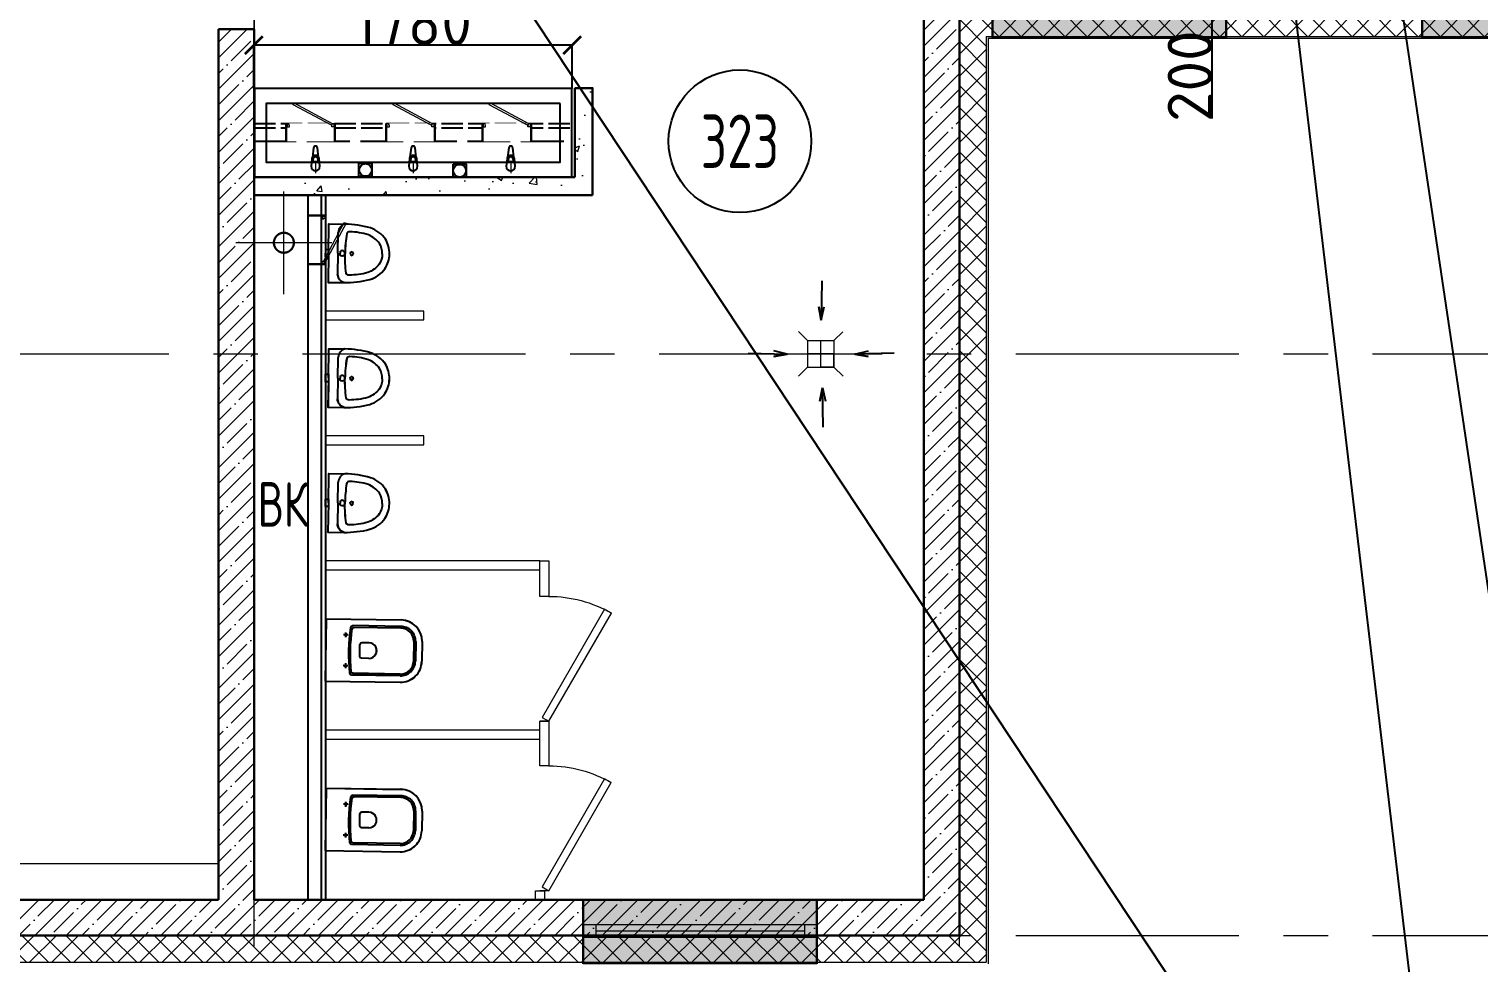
# Model space of a CAD drawing. Header units: millimetres. Extents: x -8417289 to 9420486, y 0 to 166066.
# Drawn here: x 73975 to 82105, y 61301 to 66537 of the extents above; entities that cross this region are included whole.
import ezdxf
from ezdxf import colors
from ezdxf.entities.mleader import LeaderData, LeaderLine
from ezdxf.enums import TextEntityAlignment as Align
from ezdxf.math import Vec2, Vec3

# ---------------------------------------------------------------- set-up
doc = ezdxf.new("R2010")
doc.units = ezdxf.units.MM
doc.header["$MEASUREMENT"] = 0
doc.set_wipeout_variables(frame=1)
doc.header["$PDMODE"] = 3
doc.header["$PDSIZE"] = -4
for name, pattern in [('ACAD_ISO02W100', [15, 12, -3]), ('ADSK_Штриховая_ш2 п1', [3, 2, -1]), ('CENTER', [2, 1.25, -0.25, 0.25, -0.25])]:
    doc.linetypes.add(name, pattern=pattern)
doc.layers.get('0').update_dxf_attribs({"color": 250, "lineweight": 9})
doc.layers.get('Defpoints').update_dxf_attribs({"color": 6})
for name, color, linetype, lineweight in [('АР_ГКЛ', 250, 'Continuous', 5), ('АР_Двери', 175, 'Continuous', 18), ('АР_Маркер экспликации', 239, 'Continuous', 13), ('АР_Навесной фасад', 147, 'Continuous', 5), ('АР_Номер помещения', 1, 'Continuous', 25), ('АР_Окна БЛОК', 250, 'Continuous', 13), ('АР_Оси', 195, 'Continuous', 9), ('АР_Перегородки газоблок', 165, 'Continuous', 30), ('АР_Перегородки газоблок_Штрих', 165, 'Continuous', 5), ('АР_Перегородки сантехнические', 216, 'Continuous', 9), ('АР_Подоконники', 163, 'Continuous', 9), ('АР_Сущ Несущая стена', 216, 'Continuous', 30), ('АР_тонкая линия', 250, 'Continuous', 0), ('АР_Утеплитель', 250, 'Continuous', 9), ('АР_Штриховка монолит', 250, 'Continuous', 9), ('Подвал', 250, 'Continuous', 30)]:
    doc.layers.add(name, color=color, linetype=linetype, lineweight=lineweight)
for name, color, linetype in [('АР_Отверстия', 251, 'Continuous'), ('ТХ_ВК_оборуд.ТХ', 250, 'Continuous'), ('ТХ_ВК_трапы', 5, 'Continuous'), ('ТХ_дозаторы', 7, 'Continuous'), ('ТХ_привязки ЭО', 96, 'Continuous'), ('ТХ_привязки_СС', 3, 'Continuous'), ('ТХ_примечание', 40, 'Continuous'), ('ТХ_размеры', 240, 'Continuous'), ('ТХ_сантехника', 253, 'Continuous')]:
    doc.layers.add(name, color=color, linetype=linetype)
doc.styles.add('ICOCPEUR', font='isocpeur.TTF')
doc.styles.add('ISOCPEUR', font='isocpeur.TTF')
doc.dimstyles.new('Копия SPDS', dxfattribs={"dimtxt": 250, "dimasz": 100, "dimexe": 0.5, "dimexo": 0.625, "dimtad": 1, "dimdec": 0, "dimrnd": 10, "dimtxsty": 'ISOCPEUR', "dimblk": 'ARCHTICK', "dimcen": 2.5, "dimdle": 0.5, "dimclrd": 256, "dimclre": 256, "dimclrt": 256, "dimadec": 0, "dimazin": 2, "dimtfac": 0.75, "dimtdec": 0, "dimtmove": 1, "dimatfit": 3, "dimfxl": 1, "dimtolj": 1, "dimarcsym": 1})

# ---------------------------------------------------------------- blocks, each defined once
blk = doc.blocks.new('*U15')
for p, q in [((0, 0), (0, -50)), ((700, 0), (700, -50))]:
    blk.add_line(p, q)
blk.add_lwpolyline([(0, 0), (606.2, 350), (628.1, 312.1), (21.9, -37.9)], close=True)
blk.add_arc((0, 0), 700, 0, 30)
blk = doc.blocks.new('*U16')
for p, q in [((0, 0), (0, -50)), ((700, 0), (700, -50))]:
    blk.add_line(p, q)
blk.add_lwpolyline([(0, 0), (606.2, 350), (628.1, 312.1), (21.9, -37.9)], close=True)
blk.add_arc((0, 0), 700, 0, 30)
blk = doc.blocks.new('*U360')
at = {"true_color": 0xffffff}
h = blk.add_hatch(color=7, dxfattribs=at)
h.dxf.hatch_style = 1
h.paths.add_polyline_path([(-1310, -140), (0, -140), (0, 220), (-1310, 220)])
at = {"lineweight": 30}
for p, q in [((-1310, -140), (-1310, 220)), ((0, -140), (0, 220))]:
    blk.add_line(p, q, dxfattribs=at)
for p, q in [((0, 220), (-1310, 220)), ((-1310, 70), (0, 70)), ((-1310, 0), (0, 0)), ((-1240, 0), (-1240, 70)), ((-1240, 35), (-70, 35)), ((-70, 0), (-70, 70)), ((-1310, -140), (0, -140)), ((-1310, -140), (-1310, -140)), ((-1310, -140), (-1310, -140)), ((0, -140), (0, -140)), ((0, -140), (0, -140))]:
    blk.add_line(p, q)
blk = doc.blocks.new('*U198')
at = {"layer": 'АР_Номер помещения', "color": 7}
blk.add_circle((-15290.2, 4554.5), 400, dxfattribs=at)
at = {"color": 7, "style": 'ISOCPEUR', "width": 0.7, "flags": 1}
blk.add_attdef('КАТЕГОРИЯ', (-499.2, -2092.2), '', height=250, dxfattribs=at)
at = {"layer": 'АР_Номер помещения', "color": 7, "style": 'ISOCPEUR', "width": 0.7}
blk.add_attdef('НОМЕР_ПОМЕЩЕНИЯ', text='', height=300, dxfattribs=at).set_placement((-15290.2, 4554.5), align=Align.MIDDLE_CENTER)
blk = doc.blocks.new('Из_буфера31843')
for p, q in [((365.8, 166.1), (359.2, 113.1)), ((394.6, 113.1), (388, 166.1)), ((915.8, 166.1), (909.2, 113.1)), ((944.6, 113.1), (938, 166.1)), ((1465.7, 166.1), (1459.1, 113.1)), ((1494.5, 113.1), (1487.9, 166.1)), ((355.9, 103.6), (351.9, 61.7)), ((363.3, 86.6), (363.3, 101.5)), ((390.5, 86.6), (363.3, 86.6)), ((390.5, 101.5), (390.5, 86.6)), ((401.9, 61.7), (397.9, 103.6)), ((905.9, 103.6), (901.9, 61.7)), ((913.3, 86.6), (913.3, 101.5)), ((940.5, 86.6), (913.3, 86.6)), ((940.5, 101.5), (940.5, 86.6)), ((951.9, 61.7), (947.9, 103.6)), ((1455.8, 103.6), (1451.8, 61.7)), ((1463.2, 86.6), (1463.2, 101.5)), ((1490.4, 86.6), (1463.2, 86.6)), ((1490.4, 101.5), (1490.4, 86.6)), ((1501.8, 61.7), (1497.8, 103.6))]:
    blk.add_line(p, q)
at = {"lineweight": 13, "ltscale": 500}
for p, q in [((376.9, 85), (376.9, 22.5)), ((926.9, 85), (926.9, 22.5)), ((1476.9, 85), (1476.9, 22.5))]:
    blk.add_line(p, q, dxfattribs=at)
for points in [[(1819.9, 500), (33.9, 500), (33.9, 0), (1819.9, 0)], [(1754.9, 415), (98.9, 415), (98.9, 85), (1754.9, 85)]]:
    blk.add_lwpolyline(points, close=True)
for centre, major_axis, start_param, end_param in [((376.9, 164.7), (-7.91, 7.91), 4.051589, 6.943986), ((926.9, 164.7), (-7.91, 7.91), 4.051589, 6.943986), ((1476.8, 164.7), (-7.91, 7.91), 4.051589, 6.943986), ((376.9, 101.7), (-14.9, -14.9), -1.35736, -0.875625), ((376.9, 101.7), (-14.9, 14.9), 4.498953, 6.496621), ((376.9, 101.5), (-9.62, 9.62), 3.926991, 7.068583), ((376.9, 101.7), (-14.9, 14.9), 4.017217, 4.498953), ((926.9, 101.7), (-14.9, -14.9), -1.35736, -0.875625), ((926.9, 101.7), (-14.9, 14.9), 4.498953, 6.496621), ((926.9, 101.5), (-9.62, 9.62), 3.926991, 7.068583), ((926.9, 101.7), (-14.9, 14.9), 4.017217, 4.498953), ((1476.8, 101.7), (-14.9, -14.9), -1.35736, -0.875625), ((1476.8, 101.7), (-14.9, 14.9), 4.498953, 6.496621), ((1476.8, 101.5), (-9.62, 9.62), 3.926991, 7.068583), ((1476.8, 101.7), (-14.9, 14.9), 4.017217, 4.498953), ((376.9, 61.7), (-17.7, -17.7), -0.785398, 2.356194), ((926.9, 61.7), (-17.7, -17.7), -0.785398, 2.356194), ((1476.8, 61.7), (-17.7, -17.7), -0.785398, 2.356194)]:
    blk.add_ellipse(centre, major_axis=major_axis, ratio=1, start_param=start_param, end_param=end_param)
blk = doc.blocks.new('Писуар')
for points in [[(0, 52.9), (116.5, 52.9, 0.328868), (164.1, 90, 0.066999), (144.5, 233.5, 0.172209), (82.4, 318.1, 0.143285), (0, 342, 0.143285), (-82.4, 318.1, 0.172209), (-144.5, 233.5, 0.066999), (-164.1, 90)], [(-58.2, 285.9, 0.137396), (-105.9, 222.3)], [(58.2, 285.9, -0.137396), (105.9, 222.3)], [(-164.1, 90, 0.328868), (-116.5, 52.9, 8)], [(0, 92.6, 0.419996), (-15.9, 76.8, 0.151492), (-10.6, 66.2), (0, 66.2)], [(0, 92.6, -0.419996), (15.9, 76.8, -0.151492), (10.6, 66.2), (0, 66.2)]]:
    blk.add_lwpolyline(points, format="xyb")
for points in [[(0, 0), (-164.1, 0), (-164.1, 90)], [(0, 0), (164.1, 0), (164.1, 90)], [(0, 52.9), (-116.5, 52.9)]]:
    blk.add_lwpolyline(points)
blk.add_lwpolyline([(-21.2, 0), (21.2, 0), (21.2, -15.9), (-21.2, -15.9)], close=True)
for centre, radius, start, end in [((0, 187.1), 114.7, 90, 120.51024), ((282.3, 110.1), 404.1, 163.87115, 178.96926), ((2.6, 912.1), 819.4, 262.01576, 269.81492)]:
    blk.add_arc(centre, radius, start, end)
at = {"extrusion": (0, 0, -1)}
for centre, radius, start, end in [((0, 187.1), 114.7, 90, 120.51024), ((282.3, 110.1), 404.1, 163.87115, 178.96926), ((2.6, 912.1), 819.4, 262.01576, 269.81492)]:
    blk.add_arc(centre, radius, start, end, dxfattribs=at)
for points, start_tangent, end_tangent in [([(-121.7, 117.4), (-111.2, 100.6)], (0.014037, -0.999901), (0.974129, -0.225992)), ([(121.7, 117.4), (111.2, 100.6)], (-0.014037, -0.999901), (-0.974129, -0.225992))]:
    blk.add_spline(points, degree=3, dxfattribs=dict(start_tangent=start_tangent, end_tangent=end_tangent))
for points in [[(-10.6, 132.4), (-10.6, 137.6), (-5.3, 137.6), (0, 137.6)], [(0, 121.8), (-5.3, 121.8), (-10.6, 127.1), (-10.6, 132.4)], [(10.6, 132.4), (10.6, 137.6), (5.3, 137.6), (0, 137.6)], [(0, 121.8), (5.3, 121.8), (10.6, 127.1), (10.6, 132.4)], [(164.1, 90), (158.8, 68.8), (137.6, 52.9), (116.5, 52.9)]]:
    blk.add_open_spline(points, degree=3)
blk = doc.blocks.new('унитаз поликлиники')
for p, q in [((0, 175), (0, -175)), ((0, 175), (420, 175)), ((125.6, 86.7), (99.5, 86.7)), ((112.4, 73.1), (112.4, 100.2)), ((420, 138.7), (149.6, 138.7)), ((420, 129), (156.8, 128.7)), ((191.9, -33.7), (191.9, 33.7)), ((242.4, 43.7), (201.9, 43.7)), ((494, 57.1), (494, -57.1)), ((504, 55), (504, -55)), ((540, 55), (540, -55)), ((112.3, -73), (112.3, -100.1)), ((242.4, -43.7), (201.9, -43.7)), ((125.5, -86.5), (99.4, -86.5)), ((420, -139), (147.9, -138.7)), ((420, -129), (155.2, -128.7)), ((0, -175), (420, -175))]:
    blk.add_line(p, q)
for centre, radius, start, end in [((420, 55), 120, 0, 90), ((420.5, 55.2), 83.5, 359.86187, 90.33349), ((420, 55), 74, 0, 90), ((242.4, 0), 43.7, 270, 90), ((420, -55), 120, 270, 0), ((420, -55), 84, 270, 0), ((420, -55), 74, 270, 358.40182)]:
    blk.add_arc(centre, radius, start, end)
at = {"extrusion": (0, 0, -1)}
for centre, major_axis, ratio, start_param, end_param in [((112.4, 86.8), (3.55, 3.55), 1, 5.504025, 11.78721), ((1158.1, 0), (-731, -726.4), 0.993775, 0.659849, 0.910919), ((984.1, 0), (-23.4, -941.4), 0.89728, 1.422258, 1.677847), ((149.5, 127.3), (-5.6, -10.5), 0.821373, 1.269211, 2.570669), ((154.4, 119.8), (-5.61, -7.72), 0.798093, 1.232924, 2.686723), ((201.9, -33.5), (4.12, -9.49), 0.964797, 0.42926, 1.943413), ((147.9, -127.5), (5.4, -10.4), 0.836443, 0.56114, 1.877577), ((155.2, -117.5), (5.3, -10.4), 0.842984, 0.549902, 1.8819)]:
    blk.add_ellipse(centre, major_axis=major_axis, ratio=ratio, start_param=start_param, end_param=end_param, dxfattribs=at)
for centre, major_axis, ratio, start_param, end_param in [((201.9, 33.5), (4.12, 9.49), 0.964797, 0.42926, 1.943413), ((112.3, -86.6), (3.54, -3.55), 1, 5.504025, 11.78721)]:
    blk.add_ellipse(centre, major_axis=major_axis, ratio=ratio, start_param=start_param, end_param=end_param)
blk = doc.blocks.new('Трап ТХ')
at = {"layer": 'ТХ_ВК_трапы', "color": 5, "lineweight": 0}
for p, q in [((305243.2, -196674.3), (305292.9, -196724.5)), ((305292.9, -196724.5), (305292.9, -196874.5)), ((305292.9, -196724.5), (305442.2, -196724.5)), ((305367.6, -196874.5), (305367.6, -196724.5)), ((305491.2, -196675.5), (305442.2, -196724.5)), ((305442.2, -196724.5), (305442.2, -196874.5)), ((305442.2, -196799.5), (305292.9, -196799.5)), ((305442.2, -196874.5), (305442.2, -196799.5)), ((305243.2, -196924.3), (305292.9, -196874.5)), ((305292.9, -196874.5), (305442.2, -196874.5)), ((305442.2, -196874.5), (305367.6, -196874.5)), ((305493.2, -196925.5), (305442.2, -196874.5))]:
    blk.add_line(p, q, dxfattribs=at)
blk = doc.blocks.new('A$C985b353d')
at = {"layer": 'ТХ_ВК_трапы', "ltscale": 100}
for p, q in [((6.4, 408.7), (2.2, 189.2)), ((2.2, 189.2), (-11.2, 263.5)), ((-11.2, 263.5), (2.2, 189.2)), ((2.2, 189.2), (19.8, 264.3)), ((-407.4, 3.3), (-187.9, -0.9)), ((-187.9, -0.9), (-263, 16.7)), ((192.3, -0.9), (267.4, 16.7)), ((411.8, 3.3), (192.3, -0.9)), ((-187.9, -0.9), (-262.2, -14.3)), ((-262.2, -14.3), (-187.9, -0.9)), ((192.3, -0.9), (266.6, -14.3)), ((266.6, -14.3), (192.3, -0.9)), ((9.7, -190.8), (-3.8, -265.2)), ((-3.8, -265.2), (9.7, -190.8)), ((13.8, -410.3), (9.7, -190.8)), ((9.7, -190.8), (27.3, -265.9))]:
    blk.add_line(p, q, dxfattribs=at)
blk = doc.blocks.new('A$C0e870455')
at = {"layer": 'АР_Оси', "linetype": 'CENTER', "ltscale": 1000}
for p, q in [((0, -288.1), (0, 288.1)), ((268.5, 0), (-268.5, 0))]:
    blk.add_line(p, q, dxfattribs=at)
at = {"layer": 'АР_Оси', "linetype": 'CENTER', "lineweight": 30, "ltscale": 1000}
blk.add_circle((0, 0), 56, dxfattribs=at)
blk = doc.blocks.new('*U1758')
at = {"color": 7}
blk.add_wipeout([(-565, 60), (445, 60), (445, -310), (-565, -310)], dxfattribs=at)
for p, q in [((-530, 60), (-565, 60)), ((-550, 60), (-550, -10)), ((-550, -10), (-550, 60)), ((-510, 60), (-530, 60)), ((-510, 20), (-510, 60)), ((-500, 20), (-510, 20)), ((-500, -10), (-500, 20)), ((380, -10), (380, 20)), ((380, 20), (390, 20)), ((390, 20), (390, 60)), ((390, 60), (410, 60)), ((410, 60), (445, 60)), ((430, 60), (430, -10)), ((430, -10), (430, 60)), ((-565, -10), (-530, -10)), ((-530, -10), (-500, -10)), ((410, -10), (380, -10)), ((445, -10), (410, -10))]:
    blk.add_line(p, q)
at = {"lineweight": 30}
for p, q in [((-565, 60), (-565, -310)), ((445, 60), (445, -310))]:
    blk.add_line(p, q, dxfattribs=at)
blk.add_lwpolyline([(389, 60), (370, 25), (-424, 448), (-406, 483)], close=True)
blk = doc.blocks.new('*U1737')
at = {"color": 7}
blk.add_wipeout([(-565, 60), (445, 60), (445, -310), (-565, -310)], dxfattribs=at)
for p, q in [((-530, 60), (-565, 60)), ((-550, 60), (-550, -10)), ((-550, -10), (-550, 60)), ((-510, 60), (-530, 60)), ((-510, 20), (-510, 60)), ((-500, 20), (-510, 20)), ((-500, -10), (-500, 20)), ((380, -10), (380, 20)), ((380, 20), (390, 20)), ((390, 20), (390, 60)), ((390, 60), (410, 60)), ((410, 60), (445, 60)), ((430, 60), (430, -10)), ((430, -10), (430, 60)), ((-565, -10), (-530, -10)), ((-530, -10), (-500, -10)), ((410, -10), (380, -10)), ((445, -10), (410, -10))]:
    blk.add_line(p, q)
at = {"lineweight": 30}
for p, q in [((-565, 60), (-565, -310)), ((445, 60), (445, -310))]:
    blk.add_line(p, q, dxfattribs=at)
blk.add_lwpolyline([(389, 60), (370, 25), (-424, 448), (-406, 483)], close=True)
blk = doc.blocks.new('*U1736')
at = {"color": 7}
blk.add_wipeout([(-565, 60), (445, 60), (445, -310), (-565, -310)], dxfattribs=at)
for p, q in [((-530, 60), (-565, 60)), ((-550, 60), (-550, -10)), ((-550, -10), (-550, 60)), ((-510, 60), (-530, 60)), ((-510, 20), (-510, 60)), ((-500, 20), (-510, 20)), ((-500, -10), (-500, 20)), ((380, -10), (380, 20)), ((380, 20), (390, 20)), ((390, 20), (390, 60)), ((390, 60), (410, 60)), ((410, 60), (445, 60)), ((430, 60), (430, -10)), ((430, -10), (430, 60)), ((-565, -10), (-530, -10)), ((-530, -10), (-500, -10)), ((410, -10), (380, -10)), ((445, -10), (410, -10))]:
    blk.add_line(p, q)
at = {"lineweight": 30}
for p, q in [((-565, 60), (-565, -310)), ((445, 60), (445, -310))]:
    blk.add_line(p, q, dxfattribs=at)
blk.add_lwpolyline([(389, 60), (370, 25), (-424, 448), (-406, 483)], close=True)
blk = doc.blocks.new('*U1738')
at = {"color": 7}
blk.add_wipeout([(-565, 60), (445, 60), (445, -310), (-565, -310)], dxfattribs=at)
for p, q in [((-530, 60), (-565, 60)), ((-550, 60), (-550, -10)), ((-550, -10), (-550, 60)), ((-510, 60), (-530, 60)), ((-510, 20), (-510, 60)), ((-500, 20), (-510, 20)), ((-500, -10), (-500, 20)), ((380, -10), (380, 20)), ((380, 20), (390, 20)), ((390, 20), (390, 60)), ((390, 60), (410, 60)), ((410, 60), (445, 60)), ((430, 60), (430, -10)), ((430, -10), (430, 60)), ((-565, -10), (-530, -10)), ((-530, -10), (-500, -10)), ((410, -10), (380, -10)), ((445, -10), (410, -10))]:
    blk.add_line(p, q)
at = {"lineweight": 30}
for p, q in [((-565, 60), (-565, -310)), ((445, 60), (445, -310))]:
    blk.add_line(p, q, dxfattribs=at)
blk.add_lwpolyline([(389, 60), (370, 25), (-424, 448), (-406, 483)], close=True)
blk = doc.blocks.new('_ArchTick')
at = {"color": 0, "linetype": 'ByBlock', "const_width": 0.15}
blk.add_lwpolyline([(-0.5, -0.5), (0.5, 0.5)], dxfattribs=at)
blk = doc.blocks.new('*D2616')
at = {"layer": 'Defpoints', "color": 0, "lineweight": 13, "transparency": 16777216}
for p in [(80392.8, 67245.7), (80192.8, 67045.7), (80610, 67045.7)]:
    blk.add_point(p, dxfattribs=at)
at = {"layer": 'ТХ_размеры', "lineweight": -2, "transparency": 16777216}
for p, q in [((80393.4, 67245.7), (80610.5, 67245.7)), ((80610, 67246.2), (80610, 67045.2)), ((80193.4, 67045.7), (80610.5, 67045.7)), ((80610, 66034.3), (80610, 67045.7))]:
    blk.add_line(p, q, dxfattribs=at)
at = {"layer": 'ТХ_размеры', "lineweight": -2, "transparency": 16777216, "xscale": 100, "yscale": 100, "zscale": 100}
for p, rotation in [((80610, 67245.7), 90), ((80610, 67045.7), 270)]:
    blk.add_blockref('_ArchTick', p, dxfattribs=dict(at, rotation=rotation))
at = {"layer": 'ТХ_размеры', "transparency": 16777216, "insert": (80484.4, 66272.5), "char_height": 250, "attachment_point": 5, "rotation": 90, "style": 'ISOCPEUR'}
blk.add_mtext('\\A1;200', dxfattribs=at)
blk = doc.blocks.new('*D2478')
at = {"layer": 'Defpoints', "color": 0, "lineweight": 13, "transparency": 16777216}
for p in [(75235.5, 66446), (75235.5, 66203.4), (77020.3, 66203.4)]:
    blk.add_point(p, dxfattribs=at)
at = {"layer": 'ТХ_размеры', "lineweight": -2, "transparency": 16777216}
for p, q in [((77020.8, 66446), (75235, 66446)), ((75235.5, 66204), (75235.5, 66446.5)), ((77020.3, 66204), (77020.3, 66446.5))]:
    blk.add_line(p, q, dxfattribs=at)
at = {"layer": 'ТХ_размеры', "lineweight": -2, "transparency": 16777216, "xscale": 100, "yscale": 100, "zscale": 100, "rotation": 180}
blk.add_blockref('_ArchTick', (75235.5, 66446), dxfattribs=at)
at = {"layer": 'ТХ_размеры', "lineweight": -2, "transparency": 16777216, "xscale": 100, "yscale": 100, "zscale": 100}
blk.add_blockref('_ArchTick', (77020.3, 66446), dxfattribs=at)
at = {"layer": 'ТХ_размеры', "transparency": 16777216, "insert": (76127.9, 66571.6), "char_height": 250, "attachment_point": 5, "style": 'ISOCPEUR'}
blk.add_mtext('\\A1;1780', dxfattribs=at)
blk = doc.blocks.new('A$C500e89c7')
at = {"ltscale": 100}
blk.add_circle((-36.5, 37.3), 35.3, dxfattribs=at)
at = {"layer": 'ТХ_дозаторы', "ltscale": 100}
blk.add_lwpolyline([(-73, 74.7), (0, 74.7), (0, 0), (-73, 0)], close=True, dxfattribs=at)
blk = doc.blocks.new('_None')

msp = doc.modelspace()

# ---------------------------------------------------------------- hatches: boundary and pattern name
at = {"layer": 'АР_Перегородки газоблок_Штрих', "ltscale": 100}
h = msp.add_hatch(dxfattribs=at)
h.set_pattern_fill('AR-CONC', color=256, scale=2)
h.set_pattern_definition([(50, (-404905.8, -104743.62), (364.36934, -31.87817), [38.1, -419.1]), (355, (-404905.8, -104743.62), (-70.48684, 382.1137), [30.48, -335.28117]), (100.451445, (-404875.43, -104746.28), (293.8825, 350.2355), [32.38002, -356.1805]), (46.1842, (-404905.8, -104642.02), (542.1581, -84.08466), [57.15, -628.65]), (96.63556, (-404860.6, -104649.03), (474.80827, 494.85225), [48.57005, -534.2712]), (351.18415, (-404905.8, -104642), (474.80827, 494.85225), [45.71993, -502.91946]), (21, (-404855, -104667.42), (303.22878, -204.5304), [38.1, -419.1]), (326, (-404855, -104667.42), (123.60406, 368.37593), [30.48, -335.28]), (71.451445, (-404829.72, -104684.47), (426.83284, 163.84554), [32.38002, -356.17988]), (37.5, (-404905.79, -104743.62), (6.177207, 169.110078), [0, -331.216, 0, -340.36, 0, -336.55]), (7.5, (-404905.8, -104743.62), (133.639325, 200.36115), [0, -194.056, 0, -323.596, 0, -128.27]), (327.5, (-405019.08, -104743.62), (271.18119, -11.457488), [0, -127, 0, -396.24, 0, -525.78]), (317.5, (-405069.88, -104743.62), (296.25836, 50.85298), [0, -165.1, 0, -263.144, 0, -373.38])])
h.paths.add_polyline_path([(77135.3, 66205.7), (77035.3, 66205.7), (77035.3, 65705.7), (75297, 65705.7), (75297, 65605.7), (75538.2, 65605.7), (75538.1, 65605.7), (75638.1, 65605.7), (75638.2, 65605.7), (77135.3, 65605.7)])
at = {"layer": 'АР_Штриховка монолит', "ltscale": 100}
h = msp.add_hatch(dxfattribs=at)
h.set_pattern_fill('ANSI35', color=256, scale=500)
h.paths.add_polyline_path([(79192.5, 66645.7), (79192.5, 66845.7), (79192.5, 70995.7), (79192.5, 71195.7), (79192.5, 71983.2), (78992.5, 71983.2), (78992.5, 61655.7), (78992.5, 61455.7), (79192.5, 61455.7)])

# ---------------------------------------------------------------- linework, layer by layer
at = {"layer": 'АР_ГКЛ', "color": 0, "linetype": 'ACAD_ISO02W100', "lineweight": 25, "ltscale": 10}
for points in [[(75237.5, 66007.8), (77039.7, 66007.8)], [(75237.5, 65982.8), (77039.7, 65982.8)]]:
    msp.add_lwpolyline(points, dxfattribs=at)
at = {"layer": 'АР_ГКЛ', "color": 0, "linetype": 'ACAD_ISO02W100', "lineweight": 25, "ltscale": 20}
msp.add_lwpolyline([(75233, 65907.8), (77035.3, 65907.8)], dxfattribs=at)
at = {"layer": 'АР_Навесной фасад', "ltscale": 100}
for p, q in [((79342.5, 66495.7), (79342.5, 61305.7)), ((79342.5, 66495.7), (87609.8, 66495.7)), ((79352.5, 66485.7), (79352.5, 61295.7)), ((79352.5, 66485.7), (87599.8, 66485.7)), ((71222.5, 61305.7), (79342.5, 61305.7))]:
    msp.add_line(p, q, dxfattribs=at)
at = {"layer": 'АР_Оси', "linetype": 'CENTER', "ltscale": 1000}
for p, q in [((75237.5, 53394.4), (75237.5, 87701.9)), ((79192.5, 53394.4), (79192.5, 71998.2)), ((45508.7, 64715.7), (129105.9, 64715.7)), ((45508.7, 61455.7), (129105.9, 61455.7))]:
    msp.add_line(p, q, dxfattribs=at)
at = {"layer": 'АР_Перегородки газоблок', "ltscale": 100}
for points in [[(77135.3, 65605.7), (77135.3, 66205.7), (77035.3, 66205.7)], [(77035.3, 65705.7), (77035.3, 66205.7)], [(75237.5, 65705.7), (77035.3, 65705.7)], [(75538.2, 65605.7), (75237.5, 65605.7)], [(77135.3, 65605.7), (75538.2, 65605.7)]]:
    msp.add_lwpolyline(points, dxfattribs=at)
at = {"layer": 'АР_Перегородки сантехнические', "lineweight": 0}
for points in [[(75637.9, 64955.8), (75637.9, 64905.8), (76188.3, 64905.7), (76188.3, 64955.7)], [(75638, 64255.7), (75638, 64205.7), (76188.4, 64205.6), (76188.4, 64255.6)], [(75638.1, 63555.6), (75638.2, 63505.6), (76840.1, 63505.7), (76840.1, 63555.7)], [(76890.2, 63356), (76840.2, 63356), (76840.2, 63555.7), (76890.2, 63555.7)], [(75638.2, 62605.6), (75638.2, 62555.6), (76840.2, 62555.7), (76840.2, 62605.7)], [(76890.1, 62405.7), (76840.1, 62405.7), (76840.2, 62656), (76890.2, 62656)], [(76865.2, 61655.7), (76815.2, 61655.7), (76815.1, 61705.7), (76865.1, 61705.7)]]:
    msp.add_lwpolyline(points, close=True, dxfattribs=at)
at = {"layer": 'АР_Подоконники', "ltscale": 100}
msp.add_line((75037.5, 61855.7), (71097.5, 61855.7), dxfattribs=at)
at = {"layer": 'АР_Сущ Несущая стена', "ltscale": 100}
for p, q in [((78992.5, 71998.2), (78992.5, 61655.7)), ((79192.5, 66645.7), (79192.5, 61455.7)), ((75037.5, 66536.8), (75037.5, 61655.7)), ((75037.5, 66536.8), (75237.5, 66536.8)), ((75237.5, 66536.8), (75237.5, 61655.7)), ((71097.5, 61655.7), (75037.5, 61655.7)), ((75237.5, 61655.7), (78992.5, 61655.7)), ((71072.5, 61455.7), (79192.5, 61455.7))]:
    msp.add_line(p, q, dxfattribs=at)
at = {"layer": 'АР_тонкая линия', "linetype": 'ADSK_Штриховая_ш2 п1', "ltscale": 50}
msp.add_line((75237.5, 67666.8), (75237.5, 66536.8), dxfattribs=at)

# ---------------------------------------------------------------- block references
at = {"layer": 'АР_Двери', "xscale": 0.2701273999331003, "yscale": 0.2701273999331003, "zscale": 0.2701273999331003, "rotation": 270.0022807060942}
msp.add_blockref('*U1758', (75622, 65337.8), dxfattribs=at)
at = {"layer": 'АР_Двери', "lineweight": 30, "xscale": -1, "rotation": 270}
for name, p in [('*U16', (76890.2, 62656)), ('*U15', (76890.1, 61705.7))]:
    msp.add_blockref(name, p, dxfattribs=at)
at = {"layer": 'АР_Маркер экспликации', "color": 7}
ref = msp.add_blockref('*U198', (93251.4, 61352.8), dxfattribs=at)
ref.add_attrib('НОМЕР_ПОМЕЩЕНИЯ', '323', dxfattribs={"layer": 'АР_Номер помещения', "color": 7, "height": 300, "style": 'ISOCPEUR', "width": 0.7}).set_placement((77961.2, 65907.4), align=Align.MIDDLE_CENTER)
at = {"layer": 'АР_Окна БЛОК', "xscale": -1, "rotation": 180}
for p in [(80687.5, 66705.7), (83097.5, 66705.7), (78392.5, 61515.7)]:
    msp.add_blockref('*U360', p, dxfattribs=at)
at = {"layer": 'АР_тонкая линия', "ltscale": 500}
msp.add_blockref('A$C985b353d', (78414, 64715.7), dxfattribs=at)
at = {"layer": 'ТХ_ВК_оборуд.ТХ'}
msp.add_blockref('Трап ТХ', (-226953.6, 261515.2), dxfattribs=at)
at = {"layer": 'ТХ_дозаторы', "ltscale": 100}
for p in [(75898.1, 65709.5), (76425.7, 65705.1)]:
    msp.add_blockref('A$C500e89c7', p, dxfattribs=at)
at = {"layer": 'ТХ_сантехника', "xscale": 0.9954344748001746, "yscale": 0.9954344748001746, "zscale": 0.9954344748001746}
msp.add_blockref('Из_буфера31843', (75206.2, 65705.7), dxfattribs=at)
at = {"layer": 'ТХ_сантехника', "ltscale": 100, "rotation": 269.1248415622985}
for p in [(75653.9, 64580.4), (75654.1, 64580.4), (75653.8, 63880.4), (75653.9, 63880.4), (75653.9, 63880.4)]:
    msp.add_blockref('Писуар', p, dxfattribs=at)
at = {"layer": 'ТХ_сантехника', "rotation": 359.1248415622985}
for p in [(75638.3, 63055.7), (75638.4, 63055.7), (75638.4, 63055.6), (75638.1, 62105.7), (75638.2, 62105.7), (75638.2, 62105.6)]:
    msp.add_blockref('унитаз поликлиники', p, dxfattribs=at)

# ---------------------------------------------------------------- texts
at = {"layer": 'АР_Отверстия', "ltscale": 100, "insert": (75397.5, 63871.5), "char_height": 250, "attachment_point": 5, "line_spacing_factor": 0.7, "style": 'ICOCPEUR'}
msp.add_mtext('\\A1;{\\W0.7;ВК}', dxfattribs=at)

# ---------------------------------------------------------------- dimensions: what is measured, and where the dimension line sits
at = {"layer": 'ТХ_размеры'}
dim = msp.add_linear_dim(base=(80610, 67045.7), p1=(80392.8, 67245.7), p2=(80192.8, 67045.7), angle=90, dimstyle='Копия SPDS', dxfattribs=at)
dim.commit()
dim.dimension.update_dxf_attribs({"geometry": '*D2616', "text_midpoint": (80595, 66272.5), "dimtype": 160})
dim = msp.add_linear_dim(base=(75235.5, 66446), p1=(77020.3, 66203.4), p2=(75235.5, 66203.4), dimstyle='Копия SPDS', dxfattribs=at)
dim.commit()
dim.dimension.update_dxf_attribs({"geometry": '*D2478', "text_midpoint": (76127.9, 66571.6)})

# ---------------------------------------------------------------- leaders
at = {"layer": 'ТХ_привязки ЭО'}
ml = msp.add_multileader_mtext('Standard', dxfattribs=at)
ml.set_content('\\A1;{\\fArial|b0|i0|c204|p34;Комментарии по подводимым коммуникациям - см. пом. 3\\fArial|b0|i0|c0|p34;18}', color=256, style='ISOCPEUR')
ml.set_leader_properties()
ml.set_arrow_properties(name='NONE')
ml.build(insert=Vec2(0, 0))
ml.multileader.update_dxf_attribs({"text_left_attachment_type": 6, "text_right_attachment_type": 6, "dogleg_length": 0.36})
ctx = ml.context
ctx.base_point, ctx.char_height, ctx.plane_origin = Vec3(82556.9, 60695.2), 200, Vec3(62727.5, 41285.8)
ctx.left_attachment, ctx.right_attachment = 6, 6
notes = []
notes.append((ctx, [(0, (1, 1, 0), (82556.5, 60695.2), (1, 0), 0.36, [(1, [(81489.4, 67878)], 0, [])])]))
ctx.mtext.insert, ctx.mtext.width, ctx.mtext.flow_direction = Vec3(82558.9, 60935.2), 7036.07, 5
at = {"layer": 'ТХ_привязки_СС'}
ml = msp.add_multileader_mtext('Standard', dxfattribs=at)
ml.set_content('\\A1;{\\fArial|b0|i0|c204|p34;Комментарии по подводимым коммуникациям - см. пом. 3\\fArial|b0|i0|c0|p34;18}', color=256, style='ISOCPEUR')
ml.set_leader_properties()
ml.set_arrow_properties(name='NONE')
ml.build(insert=Vec2(0, 0))
ml.multileader.update_dxf_attribs({"text_left_attachment_type": 6, "text_right_attachment_type": 6, "dogleg_length": 0.36})
ctx = ml.context
ctx.base_point, ctx.char_height, ctx.plane_origin = Vec3(81878, 59853), 200, Vec3(75120, 31809.7)
ctx.left_attachment, ctx.right_attachment = 6, 6
notes.append((ctx, [(0, (1, 1, 0), (81877.6, 59853), (1, 0), 0.36, [(3, [(80966.9, 67533.1)], 0, [])])]))
ctx.mtext.insert, ctx.mtext.width, ctx.mtext.defined_height, ctx.mtext.flow_direction = Vec3(81880, 60093), 6688.327, 240, 5
at = {"layer": 'ТХ_примечание'}
ml = msp.add_multileader_mtext('Standard', dxfattribs=at)
ml.set_content('\\pxsm1,qc;{\\C256;предусмотреть гигиенический душ}', color=7, style='ISOCPEUR')
ml.set_leader_properties(color=256, lineweight=25)
ml.build(insert=Vec2(0, 0))
ml.multileader.update_dxf_attribs({"text_left_attachment_type": 6, "text_right_attachment_type": 6, "dogleg_length": 150, "arrow_head_size": 225, "scale": 75})
ctx = ml.context
ctx.base_point, ctx.scale, ctx.char_height, ctx.arrow_head_size, ctx.landing_gap_size, ctx.plane_origin = Vec3(110298.2, 63533.9, -0.6), 75, 187.5, 225, 150, Vec3(141042.4, 53429.4, -0.6)
ctx.left_attachment, ctx.right_attachment, ctx.text_align_type = 6, 6, 1
notes.append((ctx, [(0, (1, 1, 0), (110148.2, 63533.9, -0.6), (1, 0), 150, [(1, [(108998.1, 62692.6, -0.6)], 0, [])])]))
ctx.mtext.insert, ctx.mtext.width, ctx.mtext.defined_height, ctx.mtext.alignment, ctx.mtext.line_spacing_factor, ctx.mtext.flow_direction = Vec3(111760, 63777.6, -0.6), 2623.525, 2263.3, 2, 0.8, 5
for ctx, leaders in notes:
    for number, flags, end, landing, length, lines in leaders:
        leader = LeaderData()
        leader.index, (leader.has_last_leader_line, leader.has_dogleg_vector, leader.attachment_direction) = number, flags
        leader.last_leader_point, leader.dogleg_vector, leader.dogleg_length = Vec3(end), Vec3(landing), length
        for number, points, colour, breaks in lines:
            line = LeaderLine()
            line.index, line.vertices, line.color, line.breaks = number, Vec3.list(points), colors.encode_raw_color(colour), breaks
            leader.lines.append(line)
        ctx.leaders.append(leader)

# ---------------------------------------------------------------- next in the draw order: hatches: boundary and pattern name
at = {"layer": 'АР_Утеплитель', "ltscale": 100}
h = msp.add_hatch(dxfattribs=at)
h.set_pattern_fill('ANSI37', color=256, scale=700)
h.set_pattern_definition([(45, (-887024.17, 104359.21), (-61.871843, 61.871843), []), (135, (-887024.17, 104359.21), (-61.871843, -61.871843), [])])
h.paths.add_polyline_path([(57972.4, 64815.7), (64322.5, 64815.7), (64322.5, 82045.7), (57322.3, 82045.7), (57322.3, 83765.7), (57172.3, 83765.7), (57172.3, 81895.7), (64172.5, 81895.7), (64172.5, 64965.7), (57822.4, 64965.7), (57822.5, 54955.7), (71222.5, 54955.7), (71222.5, 61305.7), (79342.5, 61305.7), (79342.5, 66495.7), (87609.8, 66495.7), (87609.8, 66245.7), (87759.8, 66245.7), (87759.8, 66645.7), (79192.5, 66645.7), (79192.5, 61455.7), (71072.5, 61455.7), (71072.5, 55105.7), (57972.5, 55105.7)])
at = {"layer": 'АР_Штриховка монолит', "ltscale": 100}
h = msp.add_hatch(dxfattribs=at)
h.set_pattern_fill('ANSI35', color=256, scale=500)
h.paths.add_polyline_path([(78992.5, 61655.7), (75237.5, 61655.7), (75237.5, 66536.8), (75037.5, 66536.8), (75037.5, 61655.7), (71097.5, 61655.7), (71097.5, 61455.7), (78992.5, 61455.7)])

# ---------------------------------------------------------------- next in the draw order: linework, layer by layer
at = {"layer": 'АР_Перегородки газоблок', "color": 0, "lineweight": 25, "ltscale": 100}
for points in [[(75538.2, 65605.7), (75538.1, 61655.7)], [(75613.2, 65605.7), (75613.1, 61655.7)], [(75638.2, 65605.7), (75638.1, 61655.7)]]:
    msp.add_lwpolyline(points, dxfattribs=at)

# ---------------------------------------------------------------- next in the draw order: block references
at = {"layer": 'Подвал', "lineweight": 13, "ltscale": 500}
msp.add_blockref('A$C0e870455', (75404.1, 65338.5), dxfattribs=at)
at = {"layer": 'ТХ_сантехника', "ltscale": 100, "rotation": 269.1248415622985}
for p in [(75654.1, 65280.3), (75654.2, 65280.3)]:
    msp.add_blockref('Писуар', p, dxfattribs=at)

# ---------------------------------------------------------------- next in the draw order: block references
at = {"layer": 'АР_ГКЛ', "xscale": 0.2701273999331003, "yscale": 0.2701273999331003, "zscale": 0.2701273999331003, "rotation": 0.002280706094175932}
for name, p in [('*U1738', (75570.3, 65991.6)), ('*U1736', (76130.6, 65991.6)), ('*U1737', (76669.9, 65991.6))]:
    msp.add_blockref(name, p, dxfattribs=at)

# ---------------------------------------------------------------- next in the draw order: block references
at = {"layer": 'ТХ_сантехника', "xscale": 0.9954344748001746, "yscale": 0.9954344748001746, "zscale": 0.9954344748001746}
msp.add_blockref('Из_буфера31843', (75206.2, 65705.7), dxfattribs=at)

# ---------------------------------------------------------------- next in the draw order: leaders
at = {"layer": 'ТХ_привязки ЭО'}
ml = msp.add_multileader_mtext('Standard', dxfattribs=at)
ml.set_content('\\A1;{\\fArial|b0|i0|c204|p34;Кабель из стены на Н-1200 \\A0;мм от УЧП\\A1; (\\fArial|b0|i0|c0|p34;L-1\\fArial|b0|i0|c204|p34;,0м)\\Pдля подкл. электросушителя для рук \\A0;(поз. У240):\\P- 1,0 кВт/220В/1Ф}', color=256, style='ISOCPEUR')
ml.set_leader_properties()
ml.set_arrow_properties(name='NONE')
ml.build(insert=Vec2(0, 0))
ml.multileader.update_dxf_attribs({"text_left_attachment_type": 6, "text_right_attachment_type": 6, "dogleg_length": 0.36})
ctx = ml.context
ctx.base_point, ctx.char_height, ctx.landing_gap_size, ctx.plane_origin = Vec3(81965, 58808.3, 0), 200, 0, Vec3(91297, 56260.6, 0)
ctx.left_attachment, ctx.right_attachment = 6, 6
notes = []
notes.append((ctx, [(0, (1, 1, 0), (81964.6, 58808.3, 0), (1, 0), 0.36, [(1, [(76034.5, 67761.8, 0)], 0, [])])]))
ctx.mtext.insert, ctx.mtext.width, ctx.mtext.flow_direction = Vec3(81965, 59048.3, 0), 6437.978, 5
for ctx, leaders in notes:
    for number, flags, end, landing, length, lines in leaders:
        leader = LeaderData()
        leader.index, (leader.has_last_leader_line, leader.has_dogleg_vector, leader.attachment_direction) = number, flags
        leader.last_leader_point, leader.dogleg_vector, leader.dogleg_length = Vec3(end), Vec3(landing), length
        for number, points, colour, breaks in lines:
            line = LeaderLine()
            line.index, line.vertices, line.color, line.breaks = number, Vec3.list(points), colors.encode_raw_color(colour), breaks
            leader.lines.append(line)
        ctx.leaders.append(leader)

doc.saveas('drawing.dxf')
